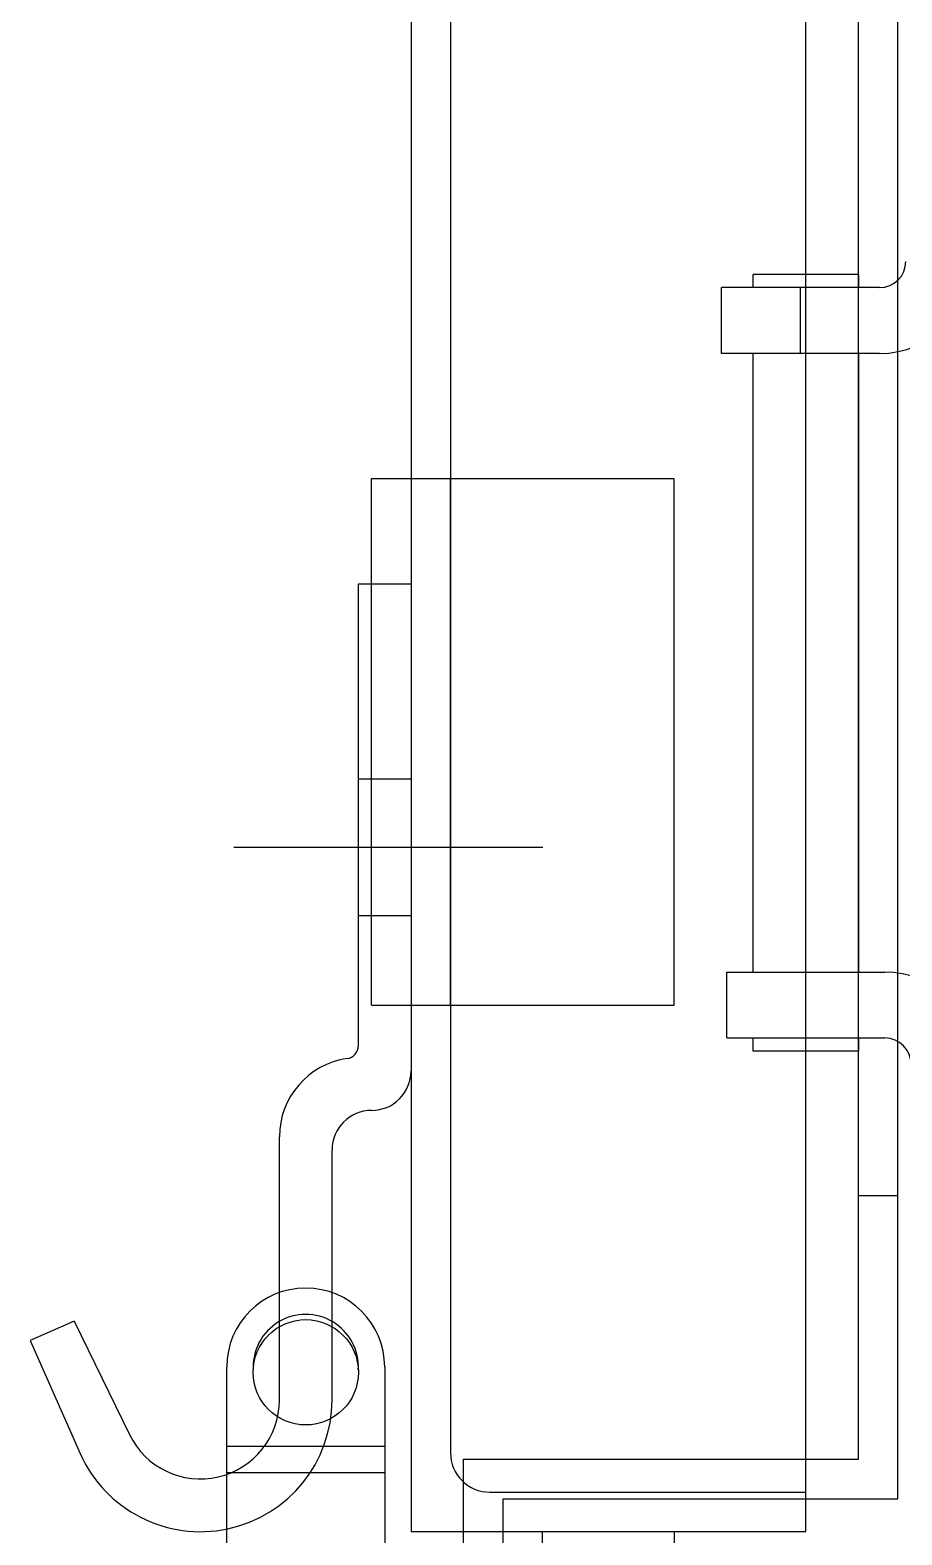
# Model space of a CAD drawing. Extents: x -3080 to 28500, y -1326 to 31609.
# Drawn here: x 2532.24 to 2535.55, y 26362 to 26367.71 of the extents above; entities that cross this region are included whole.
import ezdxf

# ---------------------------------------------------------------- set-up
doc = ezdxf.new("R2010")
doc.units = 0
doc.header["$LTSCALE"] = 100
doc.layers.add('0-xref', color=8, linetype='Continuous')
doc.layers.add('188K-SM-07-F10-MECH-CR PIPE-Y2257103$0$AP7P1-SM-08-FNN-120-A(4)-SMP$0$15P6-SM-08-FNN-320-A(10)-UIS-TCM$0$15P6-SM-08-FNN-00-(@10)170308-MIC$0$0-CDS', color=140, linetype='Continuous')

# ---------------------------------------------------------------- blocks, each defined once
blk = doc.blocks.new('188K-SM-07-F10-MECH-CR PIPE-Y2257103$0$CDS-WET')
at = {"layer": '188K-SM-07-F10-MECH-CR PIPE-Y2257103$0$AP7P1-SM-08-FNN-120-A(4)-SMP$0$15P6-SM-08-FNN-320-A(10)-UIS-TCM$0$15P6-SM-08-FNN-00-(@10)170308-MIC$0$0-CDS', "ltscale": 0.1}
for p, q in [((2535.39, -72972.4769), (2535.39, -72925.4769)), ((2535.19, -72972.7522), (2535.19, -72926.2522)), ((2533.69, -72926.4022), (2533.69, -72972.7522)), ((2533.84, -72926.5522), (2533.84, -72972.4522)), ((2535.54, -72972.6269), (2535.54, -72941.6358)), ((2535.19, -72971.7016), (2535.19, -72967.6558)), ((2535.1265, -72967.9769), (2534.99, -72967.9769)), ((2534.99, -72968.0269), (2534.99, -72967.9769)), ((2535.39, -72967.9769), (2535.1265, -72967.9769)), ((2535.39, -72967.9769), (2535.39, -72968.0269)), ((2535.17, -72968.0269), (2534.87, -72968.0269)), ((2534.87, -72968.2769), (2534.87, -72968.0269)), ((2535.47, -72968.0269), (2535.17, -72968.0269)), ((2535.17, -72968.2769), (2535.17, -72968.0269)), ((2535.17, -72968.2769), (2534.87, -72968.2769)), ((2534.99, -72970.6269), (2534.99, -72968.2769)), ((2535.47, -72968.2769), (2535.17, -72968.2769)), ((2535.39, -72968.2769), (2535.39, -72970.6269)), ((2533.54, -72970.7522), (2533.54, -72968.7522)), ((2533.54, -72968.7522), (2534.69, -72968.7522)), ((2533.84, -72970.7522), (2533.84, -72968.7522)), ((2534.69, -72970.7522), (2534.69, -72968.7522)), ((2533.49, -72970.9058), (2533.49, -72969.1522)), ((2533.49, -72969.1522), (2533.69, -72969.1522)), ((2533.69, -72969.1522), (2533.69, -72971.0022)), ((2533.49, -72969.8922), (2533.69, -72969.8922)), ((2533.0163, -72970.1522), (2534.1912, -72970.1522)), ((2533.49, -72970.4122), (2533.69, -72970.4122)), ((2534.89, -72970.6269), (2535.19, -72970.6269)), ((2534.89, -72970.8769), (2534.89, -72970.6269)), ((2535.19, -72970.6269), (2535.49, -72970.6269)), ((2535.19, -72970.8769), (2535.19, -72970.6269)), ((2533.54, -72970.7522), (2534.69, -72970.7522)), ((2534.89, -72970.8769), (2535.19, -72970.8769)), ((2534.99, -72970.9269), (2534.99, -72970.8769)), ((2535.19, -72970.8769), (2535.49, -72970.8769)), ((2535.39, -72970.8769), (2535.39, -72970.9269)), ((2535.1265, -72970.9269), (2534.99, -72970.9269)), ((2535.39, -72970.9269), (2535.1265, -72970.9269)), ((2533.19, -72972.2522), (2533.19, -72971.2522)), ((2533.39, -72972.2522), (2533.39, -72971.3022)), ((2535.54, -72971.4769), (2535.39, -72971.4769)), ((2532.41, -72971.9522), (2532.2428, -72972.0263)), ((2532.41, -72971.9522), (2532.6203, -72972.3837)), ((2532.2428, -72972.0263), (2532.4329, -72972.4549)), ((2532.99, -72972.4269), (2532.99, -72972.1269)), ((2533.59, -72972.1269), (2533.59, -72972.4269)), ((2532.99, -72972.4269), (2533.59, -72972.4269)), ((2532.99, -72972.5269), (2532.99, -72972.4269)), ((2533.59, -72972.4269), (2533.59, -72972.5269)), ((2532.99, -72972.5269), (2533.59, -72972.5269)), ((2532.99, -72972.8769), (2532.99, -72972.5269)), ((2533.59, -72972.5269), (2533.59, -72972.8769)), ((2533.89, -72972.4769), (2535.39, -72972.4769)), ((2533.89, -72980.4769), (2533.89, -72972.4769)), ((2533.99, -72972.6022), (2535.19, -72972.6022)), ((2534.04, -72980.3269), (2534.04, -72972.6269)), ((2534.04, -72972.6269), (2535.54, -72972.6269)), ((2533.69, -72972.7522), (2535.19, -72972.7522)), ((2534.19, -72972.7522), (2534.69, -72972.7522)), ((2534.19, -72973.7522), (2534.19, -72972.7522)), ((2534.69, -72972.7522), (2534.69, -72973.7522))]:
    blk.add_line(p, q, dxfattribs=at)
blk.add_circle((2533.29, -72972.1469), 0.2, dxfattribs=at)
for centre, radius, start, end in [((2535.47, -72967.9269), 0.35, 270, 0), ((2535.47, -72967.9269), 0.1, 270, 0), ((2535.49, -72970.9769), 0.35, 4.096, 90), ((2533.44, -72970.9058), 0.05, 278.2132, 0), ((2535.49, -72970.9769), 0.1, 0, 90), ((2533.49, -72971.2522), 0.3, 98.2132, 180), ((2533.54, -72971.0022), 0.15, 270, 0), ((2533.54, -72971.3022), 0.15, 90, 180), ((2533.29, -72972.1269), 0.3, 0, 180), ((2533.29, -72972.1269), 0.2, 357.134, 182.866), ((2532.89, -72972.2522), 0.5, 203.9157, 0), ((2532.89, -72972.2522), 0.3, 205.9892, 0), ((2533.99, -72972.4522), 0.15, 180, 270)]:
    blk.add_arc(centre, radius, start, end, dxfattribs=at)
blk = doc.blocks.new('188K-SM-07-F10-MECH-CR PIPE-Y2257103')
blk.add_blockref('188K-SM-07-F10-MECH-CR PIPE-Y2257103$0$CDS-WET', (0, 99334.7631))

msp = doc.modelspace()

# ---------------------------------------------------------------- block references
at = {"layer": '0-xref'}
msp.add_blockref('188K-SM-07-F10-MECH-CR PIPE-Y2257103', (0, 0), dxfattribs=at)

doc.saveas('drawing.dxf')
